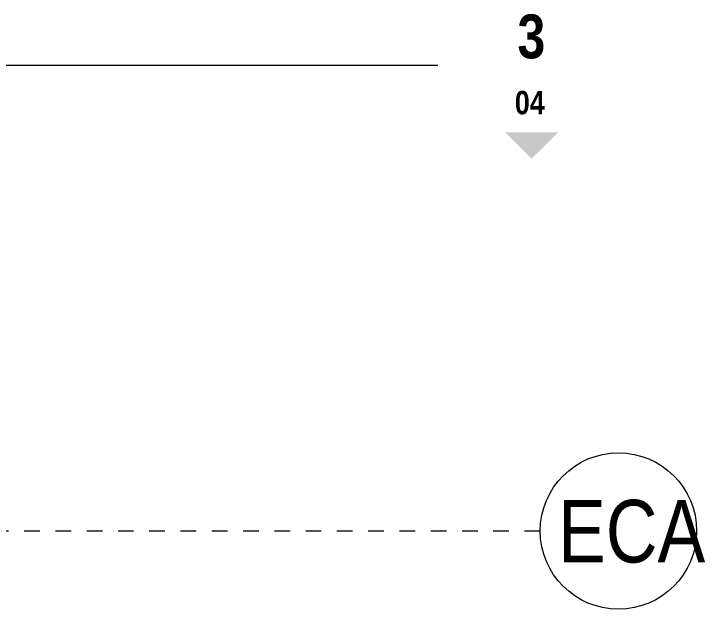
# Model space of a CAD drawing. Header units: metres. Extents: x 118 to 451, y -76 to 55.
# Drawn here: x 318.169 to 322.59, y -27.436 to -23.628 of the extents above; entities that cross this region are included whole.
import ezdxf

# ---------------------------------------------------------------- set-up
doc = ezdxf.new("R2010")
doc.units = ezdxf.units.M
doc.linetypes.add('Grid Line', pattern=[0.022225, 0.0127, -0.003175, 0.003175, -0.003175])
for name, color, linetype, lineweight in [('G-ANNO-SYMB', 7, 'Continuous', 9), ('S-GRID', 7, 'Continuous', 9), ('S-GRID-IDEN', 7, 'Continuous', 9)]:
    doc.layers.add(name, color=color, linetype=linetype, lineweight=lineweight)
doc.styles.add('Saira Condensed', font='SairaCondensed-Regular.ttf', dxfattribs={"height": 0.4})
doc.styles.add('Saira Condensed_B', font='', dxfattribs={"height": 0.15})
doc.styles.add('Saira Condensed_B_1', font='', dxfattribs={"height": 0.28})
doc.styles.get('Saira Condensed_B').set_extended_font_data('Saira Condensed', bold=True)
doc.styles.get('Saira Condensed_B_1').set_extended_font_data('Saira Condensed', bold=True)

# ---------------------------------------------------------------- blocks, each defined once
blk = doc.blocks.new('Grid - 5mm-1144975-Nivel Top-EC')
at = {"layer": 'S-GRID-IDEN', "color": 253, "true_color": 0xaaaaaa}
blk.add_circle((0, 0), 0.005, dxfattribs=at)
blk = doc.blocks.new('Section - Símbolo_Detalle_Plano-1146154-Nivel Top-EC')
at = {"layer": 'G-ANNO-SYMB', "true_color": 0x808080}
blk.add_hatch(color=8, dxfattribs=at).paths.add_polyline_path([(-0.004296, 0.004296), (-0.007704, 0.004296), (-0.006, 0.006)])

msp = doc.modelspace()

# ---------------------------------------------------------------- linework, layer by layer
at = {"layer": 'G-ANNO-SYMB', "lineweight": 18}
msp.add_line((316.8369, -23.9558), (320.8802, -23.9558), dxfattribs=at)
at = {"layer": 'S-GRID', "color": 253, "linetype": 'Grid Line', "true_color": 0xaaaaaa}
msp.add_line((321.5357, -26.936), (291.5149, -26.936), dxfattribs=at)

# ---------------------------------------------------------------- block references
at = {"layer": 'G-ANNO-SYMB', "color": 8, "lineweight": 18, "true_color": 0x808080, "xscale": 99.99999999999994, "yscale": 99.99999999999994, "zscale": 99.99999999999994, "rotation": 180}
msp.add_blockref('Section - Símbolo_Detalle_Plano-1146154-Nivel Top-EC', (320.8802, -23.9558), dxfattribs=at)
at = {"layer": 'S-GRID-IDEN', "color": 253, "true_color": 0xaaaaaa, "xscale": 99.99999999999994, "yscale": 99.99999999999994, "zscale": 99.99999999999994, "rotation": 90.00000000000001}
msp.add_blockref('Grid - 5mm-1144975-Nivel Top-EC', (322.0357, -26.936), dxfattribs=at)

# ---------------------------------------------------------------- texts
at = {"layer": 'G-ANNO-SYMB', "insert": (321.3899, -23.6323), "char_height": 0.28, "width": 0.216456, "attachment_point": 1, "style": 'Saira Condensed_B_1'}
msp.add_mtext('\\fSaira Condensed|b1|i0|c0|p2|;3', dxfattribs=at)
at = {"layer": 'G-ANNO-SYMB', "color": 8, "true_color": 0x808080, "insert": (321.3734, -24.1207), "char_height": 0.15, "width": 0.25654, "attachment_point": 1, "style": 'Saira Condensed_B', "bg_fill": 3, "box_fill_scale": 1.25, "bg_fill_color": 256, "bg_fill_true_color": 13158600, "bg_fill_transparency": 0}
msp.add_mtext('04', dxfattribs=at)
at = {"layer": 'S-GRID-IDEN', "color": 253, "true_color": 0xaaaaaa, "insert": (321.6495, -26.7372), "char_height": 0.4, "width": 0.929957, "attachment_point": 1, "style": 'Saira Condensed'}
msp.add_mtext('ECA', dxfattribs=at)

doc.saveas('drawing.dxf')
